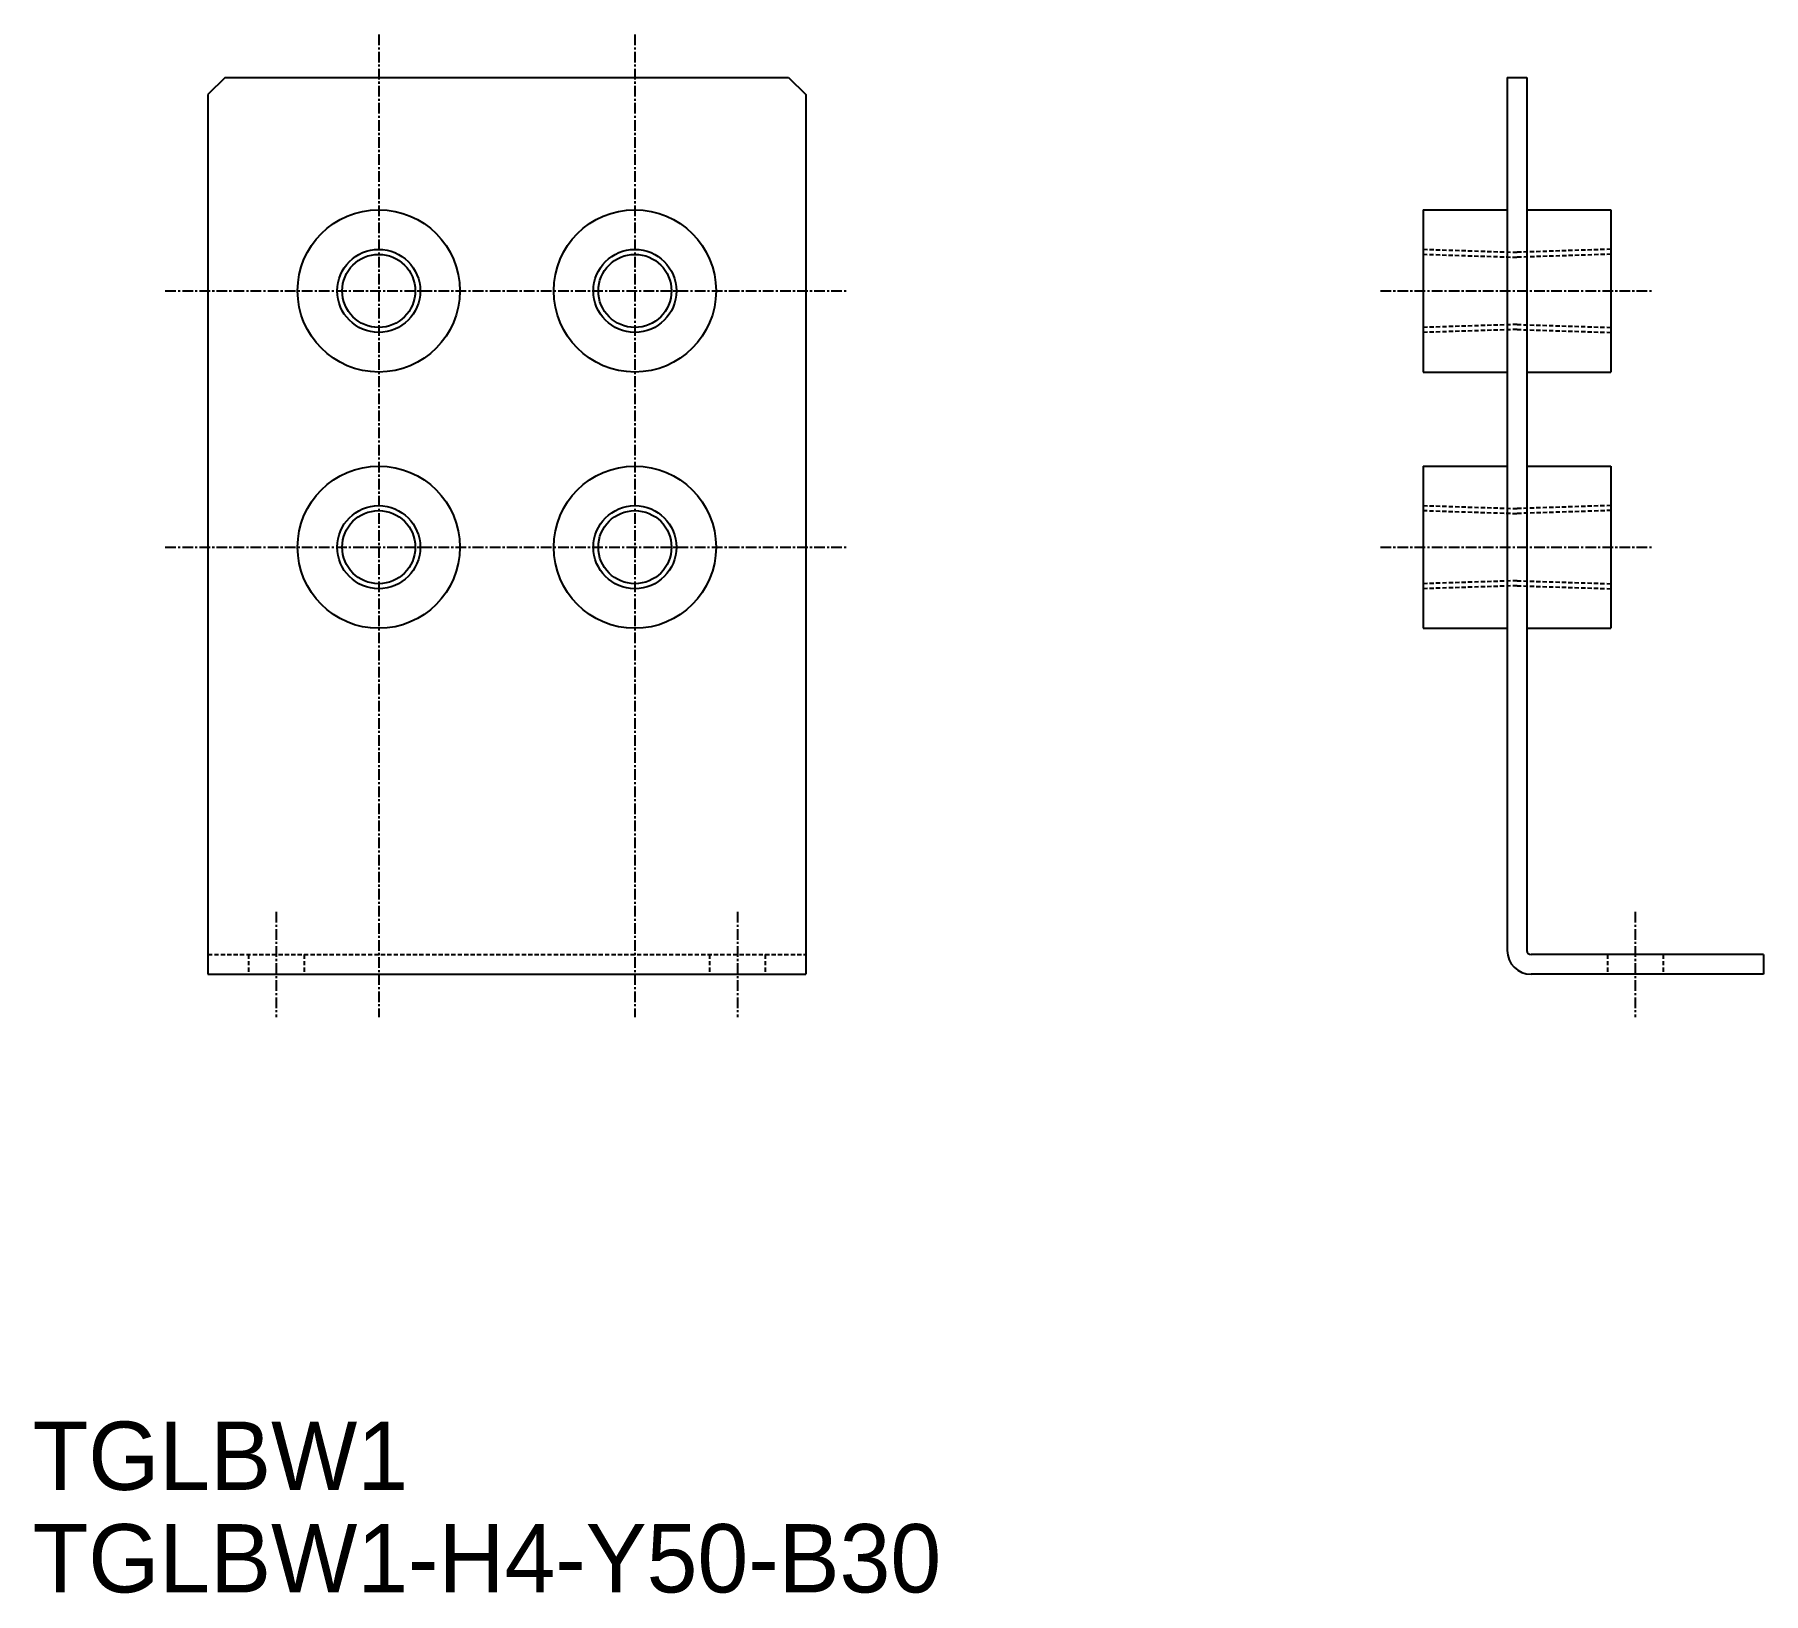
# Model space of a CAD drawing. Extents: x 528 to 731, y 233 to 415.
import ezdxf

# ---------------------------------------------------------------- set-up
doc = ezdxf.new("R2010")
doc.units = 0
doc.linetypes.add('CENTER', pattern=[2, 1.25, -0.25, 0.25, -0.25])
doc.linetypes.add('DASHED', pattern=[0.75, 0.5, -0.25])
doc.layers.get('0').update_dxf_attribs({"linetype": 'CONTINUOUS'})
doc.layers.add('CENTER', color=1, linetype='CENTER')

msp = doc.modelspace()

# ---------------------------------------------------------------- linework, layer by layer
at = {"color": 7, "linetype": 'CONTINUOUS'}
for p, q in [((550.55, 410.01), (548.55, 408.01)), ((550.55, 410.01), (616.55, 410.01)), ((616.55, 410.01), (618.55, 408.01)), ((700.71, 410.01), (700.71, 307.81)), ((700.71, 410.01), (703.01, 410.01)), ((703.01, 410.01), (703.01, 307.81)), ((548.55, 408.01), (548.55, 305.01)), ((618.55, 408.01), (618.55, 305.01)), ((690.86, 394.51), (700.71, 394.51)), ((690.86, 394.51), (690.86, 375.51)), ((703.01, 394.51), (712.86, 394.51)), ((712.86, 394.51), (712.86, 375.51)), ((690.86, 375.51), (700.71, 375.51)), ((703.01, 375.51), (712.86, 375.51)), ((690.86, 364.51), (690.86, 345.51)), ((690.86, 364.51), (700.71, 364.51)), ((703.01, 364.51), (712.86, 364.51)), ((712.86, 364.51), (712.86, 345.51)), ((690.86, 345.51), (700.71, 345.51)), ((703.01, 345.51), (712.86, 345.51)), ((730.71, 307.31), (703.51, 307.31)), ((730.71, 307.31), (730.71, 305.01)), ((548.55, 305.01), (618.55, 305.01)), ((730.71, 305.01), (703.51, 305.01))]:
    msp.add_line(p, q, dxfattribs=at)
at = {"color": 3, "linetype": 'DASHED'}
for p, q in [((690.84, 389.3), (701.86, 388.95)), ((690.86, 389.88), (701.86, 389.53)), ((712.86, 389.88), (701.86, 389.53)), ((712.88, 389.3), (701.86, 388.95)), ((701.86, 381.08), (690.84, 380.73)), ((701.86, 381.08), (712.88, 380.73)), ((701.86, 380.49), (690.86, 380.15)), ((701.86, 380.49), (712.86, 380.15)), ((690.84, 359.3), (701.86, 358.95)), ((690.86, 359.88), (701.86, 359.53)), ((712.86, 359.88), (701.86, 359.53)), ((712.88, 359.3), (701.86, 358.95)), ((701.86, 351.08), (690.84, 350.73)), ((701.86, 350.49), (690.86, 350.15)), ((701.86, 351.08), (712.88, 350.73)), ((701.86, 350.49), (712.86, 350.15)), ((548.55, 307.31), (618.55, 307.31)), ((553.3, 307.31), (553.3, 305.01)), ((559.8, 307.31), (559.8, 305.01)), ((607.3, 307.31), (607.3, 305.01)), ((613.8, 307.31), (613.8, 305.01)), ((712.46, 307.31), (712.46, 305.01)), ((718.96, 307.31), (718.96, 305.01))]:
    msp.add_line(p, q, dxfattribs=at)
at = {"color": 7, "linetype": 'CONTINUOUS'}
for centre, radius in [((568.55, 385.01), 9.5), ((598.55, 385.01), 9.5), ((568.55, 385.01), 4.28), ((598.55, 385.01), 4.28), ((568.55, 355.01), 9.5), ((598.55, 355.01), 9.5), ((568.55, 355.01), 4.28), ((598.55, 355.01), 4.28)]:
    msp.add_circle(centre, radius, dxfattribs=at)
at = {"color": 3, "linetype": 'CONTINUOUS'}
for centre in [(568.55, 385.01), (598.55, 385.01), (568.55, 355.01), (598.55, 355.01)]:
    msp.add_circle(centre, 4.86, dxfattribs=at)
at = {"color": 7, "linetype": 'CONTINUOUS'}
for radius in [2.8, 0.5]:
    msp.add_arc((703.51, 307.81), radius, 180, 270, dxfattribs=at)
at = {"layer": 'CENTER', "color": 1, "linetype": 'CENTER'}
for p, q in [((568.55, 415.01), (568.55, 300.01)), ((598.55, 415.01), (598.55, 300.01)), ((543.55, 385.01), (623.55, 385.01)), ((685.86, 385.01), (717.86, 385.01)), ((543.55, 355.01), (623.55, 355.01)), ((685.86, 355.01), (717.86, 355.01)), ((556.55, 312.31), (556.55, 300.01)), ((610.55, 312.31), (610.55, 300.01)), ((715.71, 312.31), (715.71, 300.01))]:
    msp.add_line(p, q, dxfattribs=at)

# ---------------------------------------------------------------- texts
at = {"color": 7, "linetype": 'CONTINUOUS'}
for s, p in [('TGLBW1', (528, 244.65)), ('TGLBW1-H4-Y50-B30', (528, 232.65))]:
    msp.add_text(s, height=8, dxfattribs=at).set_placement(p)

doc.saveas('drawing.dxf')
